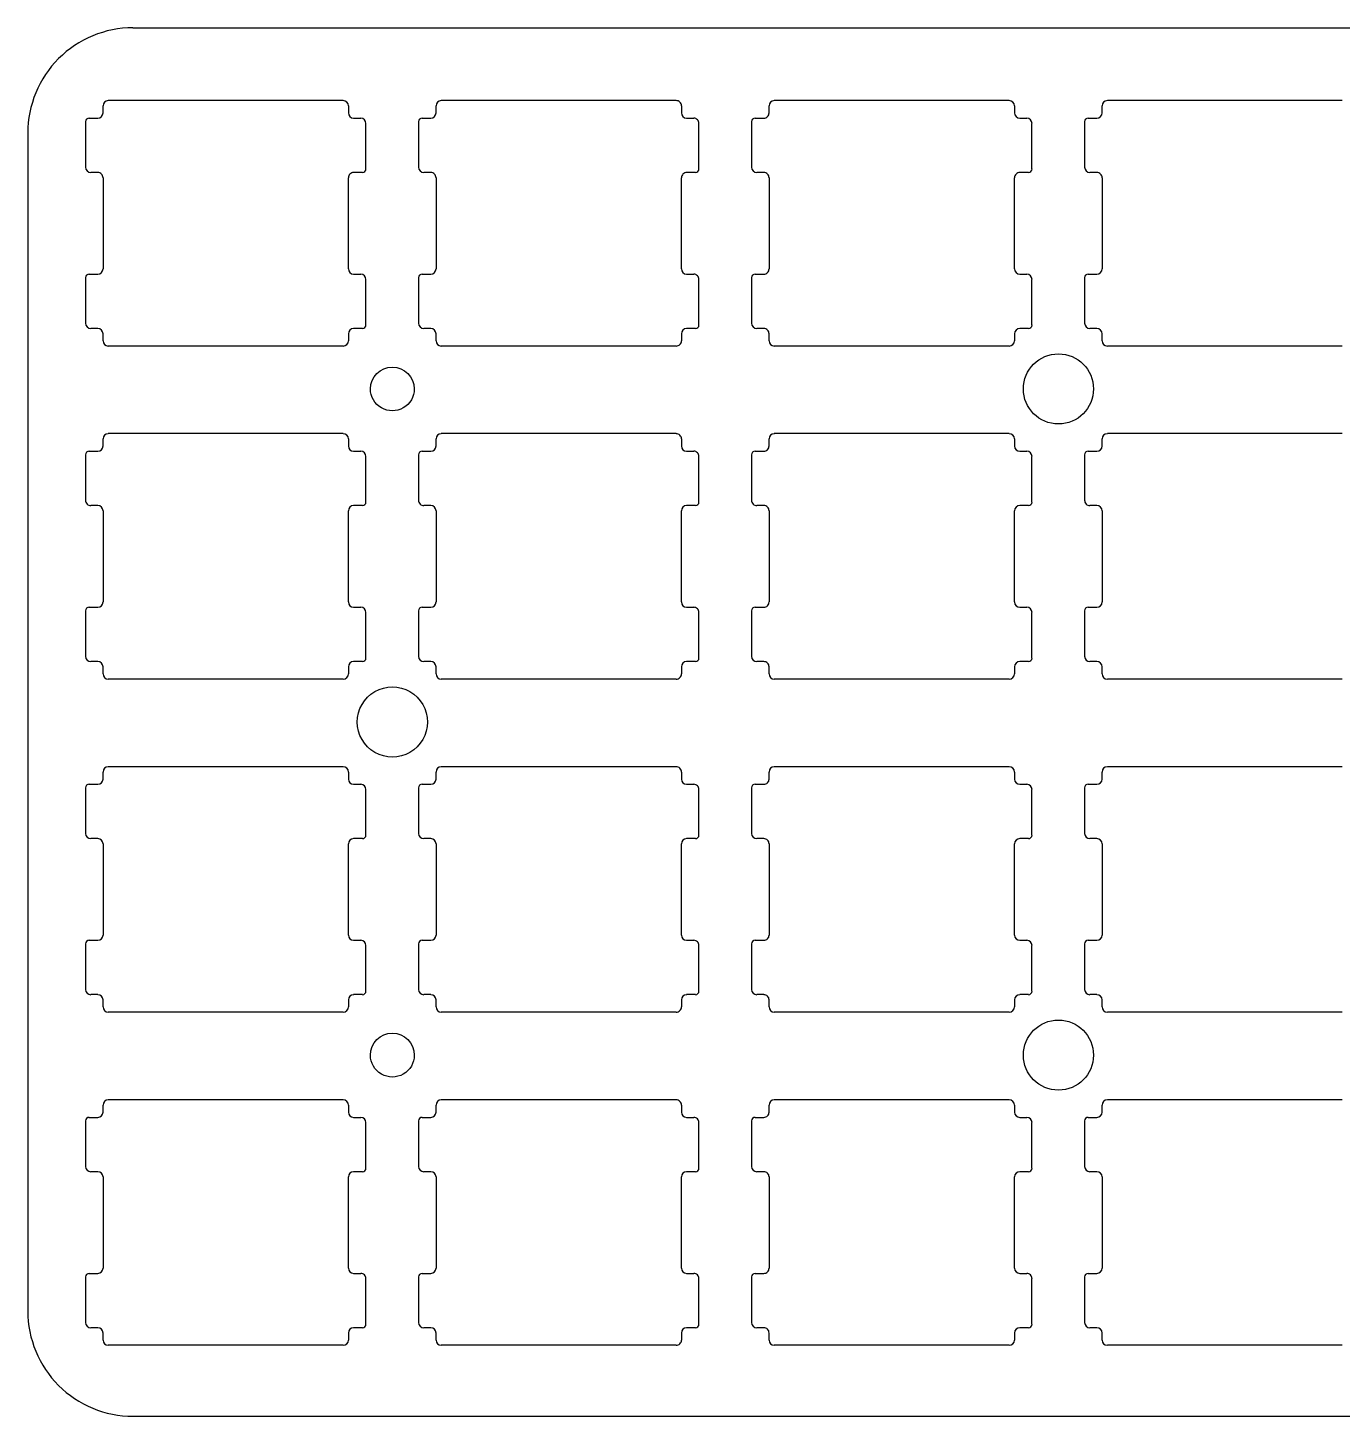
# Model space of a CAD drawing. Extents: x 0 to 657, y -223 to 2.
# Drawn here: x 0.2 to 212.8, y -222.6 to 1.9 of the extents above; entities that cross this region are included whole.
import ezdxf

# ---------------------------------------------------------------- set-up
doc = ezdxf.new("R2010")
doc.units = 0
doc.layers.get('0').update_dxf_attribs({"linetype": 'CONTINUOUS'})

msp = doc.modelspace()

# ---------------------------------------------------------------- linework, layer by layer
at = {"color": 7}
for points in [[(17.219007, 1.946728), (639.708805, 1.946728)], [(12.380611, -11.812459), (12.380611, -10.67486)], [(51.217374, -9.825261), (13.23021, -9.825261)], [(52.066973, -10.67486), (52.066973, -11.812459)], [(66.243759, -11.812459), (66.243759, -10.67486)], [(105.073322, -9.825261), (67.093358, -9.825261)], [(105.922921, -10.67486), (105.922921, -11.812459)], [(120.099707, -11.812459), (120.099707, -10.67486)], [(158.93647, -9.825261), (120.949306, -9.825261)], [(159.786069, -10.67486), (159.786069, -11.812459)], [(173.955655, -11.812459), (173.955655, -10.67486)], [(212.792418, -9.825261), (174.805254, -9.825261)], [(9.551014, -13.230858), (9.551014, -20.596451)], [(10.112613, -12.662058), (11.531012, -12.662058)], [(52.916572, -12.662058), (54.054171, -12.662058)], [(63.406962, -13.230858), (63.406962, -20.596451)], [(63.975761, -12.662058), (65.38696, -12.662058)], [(106.77252, -12.662058), (107.910119, -12.662058)], [(117.26291, -13.230858), (117.26291, -20.596451)], [(117.831709, -12.662058), (119.250108, -12.662058)], [(160.635668, -12.662058), (161.766067, -12.662058)], [(171.118858, -13.230858), (171.118858, -20.596451)], [(171.687657, -12.662058), (173.106056, -12.662058)], [(0.212623, -15.059656), (0.212623, -205.549872)], [(54.90377, -20.88445), (54.90377, -13.511657)], [(108.759718, -20.88445), (108.759718, -13.511657)], [(162.615666, -20.88445), (162.615666, -13.511657)], [(11.531012, -21.44605), (10.400613, -21.44605)], [(12.380611, -22.295649), (12.380611, -37.041235)], [(52.066973, -37.041235), (52.066973, -22.295649)], [(54.334971, -21.44605), (52.916572, -21.44605)], [(65.38696, -21.44605), (64.256561, -21.44605)], [(66.243759, -22.295649), (66.243759, -37.041235)], [(105.922921, -37.041235), (105.922921, -22.295649)], [(108.190919, -21.44605), (106.77252, -21.44605)], [(119.250108, -21.44605), (118.112509, -21.44605)], [(120.099707, -22.295649), (120.099707, -37.041235)], [(159.786069, -37.041235), (159.786069, -22.295649)], [(162.054067, -21.44605), (160.635668, -21.44605)], [(173.106056, -21.44605), (171.975657, -21.44605)], [(173.955655, -22.295649), (173.955655, -37.041235)], [(10.112613, -37.890834), (11.531012, -37.890834)], [(52.916572, -37.890834), (54.054171, -37.890834)], [(63.975761, -37.890834), (65.38696, -37.890834)], [(106.77252, -37.890834), (107.910119, -37.890834)], [(117.831709, -37.890834), (119.250108, -37.890834)], [(160.635668, -37.890834), (161.766067, -37.890834)], [(171.687657, -37.890834), (173.106056, -37.890834)], [(9.551014, -38.452433), (9.551014, -45.825226)], [(54.90377, -46.106026), (54.90377, -38.740433)], [(63.406962, -38.452433), (63.406962, -45.825226)], [(108.759718, -46.106026), (108.759718, -38.740433)], [(117.26291, -38.452433), (117.26291, -45.825226)], [(162.615666, -46.106026), (162.615666, -38.740433)], [(171.118858, -38.452433), (171.118858, -45.825226)], [(11.531012, -46.674825), (10.400613, -46.674825)], [(54.334971, -46.674825), (52.916572, -46.674825)], [(65.38696, -46.674825), (64.256561, -46.674825)], [(108.190919, -46.674825), (106.77252, -46.674825)], [(119.250108, -46.674825), (118.112509, -46.674825)], [(162.054067, -46.674825), (160.635668, -46.674825)], [(173.106056, -46.674825), (171.975657, -46.674825)], [(12.380611, -48.662023), (12.380611, -47.524425)], [(52.066973, -47.524425), (52.066973, -48.662023)], [(66.243759, -48.662023), (66.243759, -47.524425)], [(105.922921, -47.524425), (105.922921, -48.662023)], [(120.099707, -48.662023), (120.099707, -47.524425)], [(159.786069, -47.524425), (159.786069, -48.662023)], [(173.955655, -48.662023), (173.955655, -47.524425)], [(51.217374, -49.511623), (13.23021, -49.511623)], [(105.073322, -49.511623), (67.093358, -49.511623)], [(158.93647, -49.511623), (120.949306, -49.511623)], [(212.792418, -49.511623), (174.805254, -49.511623)], [(12.380611, -65.668407), (12.380611, -64.530808)], [(51.217374, -63.681209), (13.23021, -63.681209)], [(52.066973, -64.530808), (52.066973, -65.668407)], [(66.243759, -65.668407), (66.243759, -64.530808)], [(105.073322, -63.681209), (67.093358, -63.681209)], [(105.922921, -64.530808), (105.922921, -65.668407)], [(120.099707, -65.668407), (120.099707, -64.530808)], [(158.93647, -63.681209), (120.949306, -63.681209)], [(159.786069, -64.530808), (159.786069, -65.668407)], [(173.955655, -65.668407), (173.955655, -64.530808)], [(212.792418, -63.681209), (174.805254, -63.681209)], [(9.551014, -67.086806), (9.551014, -74.452399)], [(10.112613, -66.518006), (11.531012, -66.518006)], [(52.916572, -66.518006), (54.054171, -66.518006)], [(63.406962, -67.086806), (63.406962, -74.452399)], [(63.975761, -66.518006), (65.38696, -66.518006)], [(106.77252, -66.518006), (107.910119, -66.518006)], [(117.26291, -67.086806), (117.26291, -74.452399)], [(117.831709, -66.518006), (119.250108, -66.518006)], [(160.635668, -66.518006), (161.766067, -66.518006)], [(171.118858, -67.086806), (171.118858, -74.452399)], [(171.687657, -66.518006), (173.106056, -66.518006)], [(54.90377, -74.740398), (54.90377, -67.367605)], [(108.759718, -74.740398), (108.759718, -67.367605)], [(162.615666, -74.740398), (162.615666, -67.367605)], [(11.531012, -75.309198), (10.400613, -75.309198)], [(12.380611, -76.158797), (12.380611, -90.897183)], [(52.066973, -90.897183), (52.066973, -76.158797)], [(54.334971, -75.309198), (52.916572, -75.309198)], [(65.38696, -75.309198), (64.256561, -75.309198)], [(66.243759, -76.158797), (66.243759, -90.897183)], [(105.922921, -90.897183), (105.922921, -76.158797)], [(108.190919, -75.309198), (106.77252, -75.309198)], [(119.250108, -75.309198), (118.112509, -75.309198)], [(120.099707, -76.158797), (120.099707, -90.897183)], [(159.786069, -90.897183), (159.786069, -76.158797)], [(162.054067, -75.309198), (160.635668, -75.309198)], [(173.106056, -75.309198), (171.975657, -75.309198)], [(173.955655, -76.158797), (173.955655, -90.897183)], [(10.112613, -91.746782), (11.531012, -91.746782)], [(52.916572, -91.746782), (54.054171, -91.746782)], [(63.975761, -91.746782), (65.38696, -91.746782)], [(106.77252, -91.746782), (107.910119, -91.746782)], [(117.831709, -91.746782), (119.250108, -91.746782)], [(160.635668, -91.746782), (161.766067, -91.746782)], [(171.687657, -91.746782), (173.106056, -91.746782)], [(9.551014, -92.315581), (9.551014, -99.681174)], [(54.90377, -99.969174), (54.90377, -92.596381)], [(63.406962, -92.315581), (63.406962, -99.681174)], [(108.759718, -99.969174), (108.759718, -92.596381)], [(117.26291, -92.315581), (117.26291, -99.681174)], [(162.615666, -99.969174), (162.615666, -92.596381)], [(171.118858, -92.315581), (171.118858, -99.681174)], [(11.531012, -100.530773), (10.400613, -100.530773)], [(54.334971, -100.530773), (52.916572, -100.530773)], [(65.38696, -100.530773), (64.256561, -100.530773)], [(108.190919, -100.530773), (106.77252, -100.530773)], [(119.250108, -100.530773), (118.112509, -100.530773)], [(162.054067, -100.530773), (160.635668, -100.530773)], [(173.106056, -100.530773), (171.975657, -100.530773)], [(12.380611, -102.517971), (12.380611, -101.387573)], [(52.066973, -101.387573), (52.066973, -102.517971)], [(66.243759, -102.517971), (66.243759, -101.387573)], [(105.922921, -101.387573), (105.922921, -102.517971)], [(120.099707, -102.517971), (120.099707, -101.387573)], [(159.786069, -101.387573), (159.786069, -102.517971)], [(173.955655, -102.517971), (173.955655, -101.387573)], [(51.217374, -103.367571), (13.23021, -103.367571)], [(105.073322, -103.367571), (67.093358, -103.367571)], [(158.93647, -103.367571), (120.949306, -103.367571)], [(212.792418, -103.367571), (174.805254, -103.367571)], [(12.380611, -119.524355), (12.380611, -118.393956)], [(51.217374, -117.544357), (13.23021, -117.544357)], [(52.066973, -118.393956), (52.066973, -119.524355)], [(66.243759, -119.524355), (66.243759, -118.393956)], [(105.073322, -117.544357), (67.093358, -117.544357)], [(105.922921, -118.393956), (105.922921, -119.524355)], [(120.099707, -119.524355), (120.099707, -118.393956)], [(158.93647, -117.544357), (120.949306, -117.544357)], [(159.786069, -118.393956), (159.786069, -119.524355)], [(173.955655, -119.524355), (173.955655, -118.393956)], [(212.792418, -117.544357), (174.805254, -117.544357)], [(9.551014, -120.942754), (9.551014, -128.315547)], [(10.112613, -120.373954), (11.531012, -120.373954)], [(52.916572, -120.373954), (54.054171, -120.373954)], [(54.90377, -128.596346), (54.90377, -121.230753)], [(63.406962, -120.942754), (63.406962, -128.315547)], [(63.975761, -120.373954), (65.38696, -120.373954)], [(106.77252, -120.373954), (107.910119, -120.373954)], [(108.759718, -128.596346), (108.759718, -121.230753)], [(117.26291, -120.942754), (117.26291, -128.315547)], [(117.831709, -120.373954), (119.250108, -120.373954)], [(160.635668, -120.373954), (161.766067, -120.373954)], [(162.615666, -128.596346), (162.615666, -121.230753)], [(171.118858, -120.942754), (171.118858, -128.315547)], [(171.687657, -120.373954), (173.106056, -120.373954)], [(11.531012, -129.165146), (10.400613, -129.165146)], [(12.380611, -130.014745), (12.380611, -144.753131)], [(52.066973, -144.753131), (52.066973, -130.014745)], [(54.334971, -129.165146), (52.916572, -129.165146)], [(65.38696, -129.165146), (64.256561, -129.165146)], [(66.243759, -130.014745), (66.243759, -144.753131)], [(105.922921, -144.753131), (105.922921, -130.014745)], [(108.190919, -129.165146), (106.77252, -129.165146)], [(119.250108, -129.165146), (118.112509, -129.165146)], [(120.099707, -130.014745), (120.099707, -144.753131)], [(159.786069, -144.753131), (159.786069, -130.014745)], [(162.054067, -129.165146), (160.635668, -129.165146)], [(173.106056, -129.165146), (171.975657, -129.165146)], [(173.955655, -130.014745), (173.955655, -144.753131)], [(10.112613, -145.60273), (11.531012, -145.60273)], [(52.916572, -145.60273), (54.054171, -145.60273)], [(63.975761, -145.60273), (65.38696, -145.60273)], [(106.77252, -145.60273), (107.910119, -145.60273)], [(117.831709, -145.60273), (119.250108, -145.60273)], [(160.635668, -145.60273), (161.766067, -145.60273)], [(171.687657, -145.60273), (173.106056, -145.60273)], [(9.551014, -146.171529), (9.551014, -153.544322)], [(54.90377, -153.825122), (54.90377, -146.452329)], [(63.406962, -146.171529), (63.406962, -153.544322)], [(108.759718, -153.825122), (108.759718, -146.452329)], [(117.26291, -146.171529), (117.26291, -153.544322)], [(162.615666, -153.825122), (162.615666, -146.452329)], [(171.118858, -146.171529), (171.118858, -153.544322)], [(11.531012, -154.393921), (10.400613, -154.393921)], [(54.334971, -154.393921), (52.916572, -154.393921)], [(65.38696, -154.393921), (64.256561, -154.393921)], [(108.190919, -154.393921), (106.77252, -154.393921)], [(119.250108, -154.393921), (118.112509, -154.393921)], [(162.054067, -154.393921), (160.635668, -154.393921)], [(173.106056, -154.393921), (171.975657, -154.393921)], [(12.380611, -156.373919), (12.380611, -155.243521)], [(52.066973, -155.243521), (52.066973, -156.373919)], [(66.243759, -156.373919), (66.243759, -155.243521)], [(105.922921, -155.243521), (105.922921, -156.373919)], [(120.099707, -156.373919), (120.099707, -155.243521)], [(159.786069, -155.243521), (159.786069, -156.373919)], [(173.955655, -156.373919), (173.955655, -155.243521)], [(51.217374, -157.230719), (13.23021, -157.230719)], [(105.073322, -157.230719), (67.093358, -157.230719)], [(158.93647, -157.230719), (120.949306, -157.230719)], [(212.792418, -157.230719), (174.805254, -157.230719)], [(12.380611, -173.387503), (12.380611, -172.249904)], [(51.217374, -171.400305), (13.23021, -171.400305)], [(52.066973, -172.249904), (52.066973, -173.387503)], [(66.243759, -173.387503), (66.243759, -172.249904)], [(105.073322, -171.400305), (67.093358, -171.400305)], [(105.922921, -172.249904), (105.922921, -173.387503)], [(120.099707, -173.387503), (120.099707, -172.249904)], [(158.93647, -171.400305), (120.949306, -171.400305)], [(159.786069, -172.249904), (159.786069, -173.387503)], [(173.955655, -173.387503), (173.955655, -172.249904)], [(212.792418, -171.400305), (174.805254, -171.400305)], [(9.551014, -174.798702), (9.551014, -182.171495)], [(10.112613, -174.237102), (11.531012, -174.237102)], [(52.916572, -174.237102), (54.054171, -174.237102)], [(54.90377, -182.452294), (54.90377, -175.086701)], [(63.406962, -174.798702), (63.406962, -182.171495)], [(63.975761, -174.237102), (65.38696, -174.237102)], [(106.77252, -174.237102), (107.910119, -174.237102)], [(108.759718, -182.452294), (108.759718, -175.086701)], [(117.26291, -174.798702), (117.26291, -182.171495)], [(117.831709, -174.237102), (119.250108, -174.237102)], [(160.635668, -174.237102), (161.766067, -174.237102)], [(162.615666, -182.452294), (162.615666, -175.086701)], [(171.118858, -174.798702), (171.118858, -182.171495)], [(171.687657, -174.237102), (173.106056, -174.237102)], [(11.531012, -183.021094), (10.400613, -183.021094)], [(12.380611, -183.870693), (12.380611, -198.616279)], [(52.066973, -198.616279), (52.066973, -183.870693)], [(54.334971, -183.021094), (52.916572, -183.021094)], [(65.38696, -183.021094), (64.256561, -183.021094)], [(66.243759, -183.870693), (66.243759, -198.616279)], [(105.922921, -198.616279), (105.922921, -183.870693)], [(108.190919, -183.021094), (106.77252, -183.021094)], [(119.250108, -183.021094), (118.112509, -183.021094)], [(120.099707, -183.870693), (120.099707, -198.616279)], [(159.786069, -198.616279), (159.786069, -183.870693)], [(162.054067, -183.021094), (160.635668, -183.021094)], [(173.106056, -183.021094), (171.975657, -183.021094)], [(173.955655, -183.870693), (173.955655, -198.616279)], [(10.112613, -199.465878), (11.531012, -199.465878)], [(52.916572, -199.465878), (54.054171, -199.465878)], [(63.975761, -199.465878), (65.38696, -199.465878)], [(106.77252, -199.465878), (107.910119, -199.465878)], [(117.831709, -199.465878), (119.250108, -199.465878)], [(160.635668, -199.465878), (161.766067, -199.465878)], [(171.687657, -199.465878), (173.106056, -199.465878)], [(9.551014, -200.027477), (9.551014, -207.40027)], [(54.90377, -207.68107), (54.90377, -200.315477)], [(63.406962, -200.027477), (63.406962, -207.40027)], [(108.759718, -207.68107), (108.759718, -200.315477)], [(117.26291, -200.027477), (117.26291, -207.40027)], [(162.615666, -207.68107), (162.615666, -200.315477)], [(171.118858, -200.027477), (171.118858, -207.40027)], [(11.531012, -208.249869), (10.400613, -208.249869)], [(54.334971, -208.249869), (52.916572, -208.249869)], [(65.38696, -208.249869), (64.256561, -208.249869)], [(108.190919, -208.249869), (106.77252, -208.249869)], [(119.250108, -208.249869), (118.112509, -208.249869)], [(162.054067, -208.249869), (160.635668, -208.249869)], [(173.106056, -208.249869), (171.975657, -208.249869)], [(12.380611, -210.237067), (12.380611, -209.099469)], [(52.066973, -209.099469), (52.066973, -210.237067)], [(66.243759, -210.237067), (66.243759, -209.099469)], [(105.922921, -209.099469), (105.922921, -210.237067)], [(120.099707, -210.237067), (120.099707, -209.099469)], [(159.786069, -209.099469), (159.786069, -210.237067)], [(173.955655, -210.237067), (173.955655, -209.099469)], [(51.217374, -211.086667), (13.23021, -211.086667)], [(105.073322, -211.086667), (67.093358, -211.086667)], [(158.93647, -211.086667), (120.949306, -211.086667)], [(212.792418, -211.086667), (174.805254, -211.086667)], [(17.219007, -222.556256), (639.708805, -222.556256)]]:
    msp.add_lwpolyline(points, dxfattribs=at)
for points in [[(62.72027, -56.450983)], [(172.563184, -56.450983)], [(64.846255, -110.309098)], [(62.72027, -164.167177)], [(172.563184, -164.167177)]]:
    msp.add_lwpolyline(points, close=True, dxfattribs=at)
for points in [[(17.224767, 1.943128), (12.714011, 1.943128), (8.388005, 0.151237), (5.198419, -3.038349)], [(5.198419, -3.038349), (2.008834, -6.227934), (0.216943, -10.553941), (0.216943, -15.064696)], [(13.23597, -9.829581), (12.766369, -9.829621), (12.385691, -10.210298), (12.385651, -10.6799)], [(52.070573, -10.6799), (52.070533, -10.210298), (51.689856, -9.829621), (51.220254, -9.829581)], [(67.094078, -9.829581), (66.624477, -9.829621), (66.243799, -10.210298), (66.243759, -10.6799)], [(105.680073, -10.0784), (105.520455, -9.918918), (105.303999, -9.829409), (105.078362, -9.829581)], [(105.929401, -10.6799), (105.929382, -10.454263), (105.83969, -10.237882), (105.680073, -10.0784)], [(120.952906, -9.829581), (120.483305, -9.829621), (120.102627, -10.210298), (120.102587, -10.6799)], [(159.787509, -10.6799), (159.787469, -10.210298), (159.406792, -9.829621), (158.93719, -9.829581)], [(174.811014, -9.829581), (174.341413, -9.829621), (173.960735, -10.210298), (173.960695, -10.6799)], [(9.717318, -12.830013), (9.610914, -12.936283), (9.551091, -13.080474), (9.551014, -13.230858)], [(10.118373, -12.664218), (9.96799, -12.664104), (9.823723, -12.723744), (9.717318, -12.830013)], [(11.535332, -12.664218), (12.004934, -12.664178), (12.385611, -12.283501), (12.385651, -11.813899)], [(52.070573, -11.813899), (52.070613, -12.283501), (52.45129, -12.664178), (52.920892, -12.664218)], [(54.90521, -13.514537), (54.90517, -13.044936), (54.524493, -12.664258), (54.054891, -12.664218)], [(63.575426, -12.830013), (63.469022, -12.936283), (63.409199, -13.080474), (63.409122, -13.230858)], [(63.976481, -12.664218), (63.826098, -12.664104), (63.681831, -12.723744), (63.575426, -12.830013)], [(65.39344, -12.664218), (65.863042, -12.664178), (66.243719, -12.283501), (66.243759, -11.813899)], [(105.929401, -11.813899), (105.929441, -12.283501), (106.310118, -12.664178), (106.77972, -12.664218)], [(108.51471, -12.913037), (108.355092, -12.753555), (108.138637, -12.664046), (107.912999, -12.664218)], [(108.764038, -13.514537), (108.764019, -13.2889), (108.674327, -13.07252), (108.51471, -12.913037)], [(117.834589, -12.664218), (117.521709, -12.664378), (117.26811, -12.917978), (117.26795, -13.230858)], [(119.251548, -12.664218), (119.477186, -12.66439), (119.693641, -12.574881), (119.853259, -12.415399)], [(119.853259, -12.415399), (120.012876, -12.255917), (120.102568, -12.039537), (120.102587, -11.813899)], [(159.787509, -11.813899), (159.787549, -12.283501), (160.168226, -12.664178), (160.637828, -12.664218)], [(162.622146, -13.514537), (162.622106, -13.044936), (162.241429, -12.664258), (161.771827, -12.664218)], [(171.692697, -12.664218), (171.379817, -12.664378), (171.126218, -12.917978), (171.126058, -13.230858)], [(173.110376, -12.664218), (173.579978, -12.664178), (173.960655, -12.283501), (173.960695, -11.813899)], [(9.551014, -20.600771), (9.551054, -21.070372), (9.931731, -21.45105), (10.401333, -21.45109)], [(12.136832, -21.700418), (11.97735, -21.540801), (11.76097, -21.451109), (11.535332, -21.45109)], [(12.385651, -22.302129), (12.385823, -22.076491), (12.296314, -21.860035), (12.136832, -21.700418)], [(52.319392, -21.700418), (52.15991, -21.860035), (52.070401, -22.076491), (52.070573, -22.302129)], [(52.920892, -21.45109), (52.695254, -21.451109), (52.478874, -21.540801), (52.319392, -21.700418)], [(54.338571, -21.45109), (54.651451, -21.45093), (54.90505, -21.19733), (54.90521, -20.88445)], [(63.409122, -20.600771), (63.409162, -21.070372), (63.789839, -21.45105), (64.259441, -21.45109)], [(65.99494, -21.700418), (65.835458, -21.540801), (65.619078, -21.451109), (65.39344, -21.45109)], [(66.243759, -22.302129), (66.243931, -22.076491), (66.154422, -21.860035), (65.99494, -21.700418)], [(106.17822, -21.700418), (106.018738, -21.860035), (105.929229, -22.076491), (105.929401, -22.302129)], [(106.77972, -21.45109), (106.554082, -21.451109), (106.337702, -21.540801), (106.17822, -21.700418)], [(108.196679, -21.45109), (108.347062, -21.451204), (108.491329, -21.391564), (108.597734, -21.285295)], [(108.597734, -21.285295), (108.704139, -21.179025), (108.763961, -21.034834), (108.764038, -20.88445)], [(117.26795, -20.600771), (117.26799, -21.070372), (117.648667, -21.45105), (118.118269, -21.45109)], [(119.853514, -21.700163), (119.693876, -21.540525), (119.47731, -21.450918), (119.251548, -21.45109)], [(120.102587, -22.302129), (120.102759, -22.076367), (120.013152, -21.859801), (119.853514, -21.700163)], [(160.036328, -21.700418), (159.876846, -21.860035), (159.787337, -22.076491), (159.787509, -22.302129)], [(160.637828, -21.45109), (160.41219, -21.451109), (160.19581, -21.540801), (160.036328, -21.700418)], [(162.054787, -21.45109), (162.20517, -21.451204), (162.349437, -21.391564), (162.455842, -21.285295)], [(162.455842, -21.285295), (162.562247, -21.179025), (162.622069, -21.034834), (162.622146, -20.88445)], [(171.126058, -20.600771), (171.126098, -21.070372), (171.506775, -21.45105), (171.976377, -21.45109)], [(173.711876, -21.700418), (173.552394, -21.540801), (173.336014, -21.451109), (173.110376, -21.45109)], [(173.960695, -22.302129), (173.960867, -22.076491), (173.871358, -21.860035), (173.711876, -21.700418)], [(9.717318, -38.058069), (9.610914, -38.164338), (9.551091, -38.30853), (9.551014, -38.458913)], [(10.118373, -37.892274), (9.96799, -37.89216), (9.823723, -37.951799), (9.717318, -38.058069)], [(11.535332, -37.892274), (12.004934, -37.892234), (12.385611, -37.511557), (12.385651, -37.041955)], [(52.070573, -37.041955), (52.070613, -37.511557), (52.45129, -37.892234), (52.920892, -37.892274)], [(54.90521, -38.742593), (54.90517, -38.272991), (54.524493, -37.892314), (54.054891, -37.892274)], [(63.575426, -38.058069), (63.469022, -38.164338), (63.409199, -38.30853), (63.409122, -38.458913)], [(63.976481, -37.892274), (63.826098, -37.89216), (63.681831, -37.951799), (63.575426, -38.058069)], [(65.39344, -37.892274), (65.863042, -37.892234), (66.243719, -37.511557), (66.243759, -37.041955)], [(105.929401, -37.041955), (105.929441, -37.511557), (106.310118, -37.892234), (106.77972, -37.892274)], [(108.51471, -38.141093), (108.355092, -37.981611), (108.138637, -37.892102), (107.912999, -37.892274)], [(108.764038, -38.742593), (108.764019, -38.516955), (108.674327, -38.300575), (108.51471, -38.141093)], [(117.834589, -37.892274), (117.521709, -37.892434), (117.26811, -38.146033), (117.26795, -38.458913)], [(119.251548, -37.892274), (119.477186, -37.892446), (119.693641, -37.802937), (119.853259, -37.643455)], [(119.853259, -37.643455), (120.012876, -37.483972), (120.102568, -37.267592), (120.102587, -37.041955)], [(159.787509, -37.041955), (159.787549, -37.511557), (160.168226, -37.892234), (160.637828, -37.892274)], [(162.622146, -38.742593), (162.622106, -38.272991), (162.241429, -37.892314), (161.771827, -37.892274)], [(171.692697, -37.892274), (171.379817, -37.892434), (171.126218, -38.146033), (171.126058, -38.458913)], [(173.110376, -37.892274), (173.579978, -37.892234), (173.960655, -37.511557), (173.960695, -37.041955)], [(9.551014, -45.829546), (9.551054, -46.299148), (9.931731, -46.679826), (10.401333, -46.679865)], [(12.385651, -47.530185), (12.385611, -47.060583), (12.004934, -46.679905), (11.535332, -46.679865)], [(52.920892, -46.679865), (52.45129, -46.679905), (52.070613, -47.060583), (52.070573, -47.530185)], [(54.338571, -46.679865), (54.488954, -46.679789), (54.633146, -46.619966), (54.739415, -46.513561)], [(54.739415, -46.513561), (54.845685, -46.407157), (54.905324, -46.262889), (54.90521, -46.112506)], [(63.409122, -45.829546), (63.409162, -46.299148), (63.789839, -46.679826), (64.259441, -46.679865)], [(66.243759, -47.530185), (66.243719, -47.060583), (65.863042, -46.679905), (65.39344, -46.679865)], [(106.77972, -46.679865), (106.310118, -46.679905), (105.929441, -47.060583), (105.929401, -47.530185)], [(108.196679, -46.679865), (108.347187, -46.67998), (108.491563, -46.620241), (108.597989, -46.513816)], [(108.597989, -46.513816), (108.704414, -46.407391), (108.764153, -46.263014), (108.764038, -46.112506)], [(117.26795, -45.829546), (117.26799, -46.299148), (117.648667, -46.679826), (118.118269, -46.679865)], [(119.853259, -46.928685), (119.693641, -46.769202), (119.477186, -46.679693), (119.251548, -46.679865)], [(120.102587, -47.530185), (120.102568, -47.304547), (120.012876, -47.088167), (119.853259, -46.928685)], [(160.637828, -46.679865), (160.168226, -46.679905), (159.787549, -47.060583), (159.787509, -47.530185)], [(162.054787, -46.679865), (162.205295, -46.67998), (162.349671, -46.620241), (162.456097, -46.513816)], [(162.456097, -46.513816), (162.562522, -46.407391), (162.62226, -46.263014), (162.622146, -46.112506)], [(171.126058, -45.829546), (171.126098, -46.299148), (171.506775, -46.679826), (171.976377, -46.679865)], [(173.960695, -47.530185), (173.960655, -47.060583), (173.579978, -46.679905), (173.110376, -46.679865)], [(12.385651, -48.664183), (12.385691, -49.133785), (12.766369, -49.514463), (13.23597, -49.514503)], [(51.220254, -49.514503), (51.689856, -49.514463), (52.070533, -49.133785), (52.070573, -48.664183)], [(66.243759, -48.664183), (66.243799, -49.133785), (66.624477, -49.514463), (67.094078, -49.514503)], [(105.078362, -49.514503), (105.303999, -49.514675), (105.520455, -49.425166), (105.680073, -49.265683)], [(105.680073, -49.265683), (105.83969, -49.106201), (105.929382, -48.889821), (105.929401, -48.664183)], [(120.102587, -48.664183), (120.102627, -49.133785), (120.483305, -49.514463), (120.952906, -49.514503)], [(158.93719, -49.514503), (159.406792, -49.514463), (159.787469, -49.133785), (159.787509, -48.664183)], [(173.960695, -48.664183), (173.960735, -49.133785), (174.341413, -49.514463), (174.811014, -49.514503)], [(161.224606, -56.450983), (161.224606, -53.319922), (163.762833, -50.781695), (166.893895, -50.781695)], [(166.893895, -50.781695), (170.024956, -50.781695), (172.563183, -53.319922), (172.563184, -56.450983)], [(55.633662, -56.450983), (55.633662, -54.494071), (57.220053, -52.90768), (59.176966, -52.90768)], [(59.176966, -52.90768), (61.133879, -52.90768), (62.72027, -54.494071), (62.72027, -56.450983)], [(57.405314, -59.519574), (56.309012, -58.886624), (55.633662, -57.716884), (55.633662, -56.450983)], [(62.72027, -56.450983), (62.72027, -57.716884), (62.04492, -58.886624), (60.948618, -59.519574)], [(166.893895, -62.120271), (163.762833, -62.120271), (161.224606, -59.582045), (161.224606, -56.450983)], [(172.563184, -56.450983), (172.563183, -59.582045), (170.024956, -62.120271), (166.893895, -62.120271)], [(60.948618, -59.519574), (59.852316, -60.152525), (58.501616, -60.152525), (57.405314, -59.519574)], [(13.23597, -63.687689), (12.766369, -63.687729), (12.385691, -64.068406), (12.385651, -64.538008)], [(52.070573, -64.538008), (52.070533, -64.068406), (51.689856, -63.687729), (51.220254, -63.687689)], [(67.094078, -63.687689), (66.624477, -63.687729), (66.243799, -64.068406), (66.243759, -64.538008)], [(105.680073, -63.936508), (105.520455, -63.777026), (105.303999, -63.687517), (105.078362, -63.687689)], [(105.929401, -64.538008), (105.929382, -64.312371), (105.83969, -64.09599), (105.680073, -63.936508)], [(120.952906, -63.687689), (120.483305, -63.687729), (120.102627, -64.068406), (120.102587, -64.538008)], [(159.787509, -64.538008), (159.787469, -64.068406), (159.406792, -63.687729), (158.93719, -63.687689)], [(174.811014, -63.687689), (174.341413, -63.687729), (173.960735, -64.068406), (173.960695, -64.538008)], [(9.717318, -66.688121), (9.610914, -66.794391), (9.551091, -66.938582), (9.551014, -67.088966)], [(10.118373, -66.522326), (9.96799, -66.522212), (9.823723, -66.581852), (9.717318, -66.688121)], [(11.535332, -66.522326), (12.004934, -66.522286), (12.385611, -66.141609), (12.385651, -65.672007)], [(52.070573, -65.672007), (52.070613, -66.141609), (52.45129, -66.522286), (52.920892, -66.522326)], [(54.90521, -67.372645), (54.90517, -66.903044), (54.524493, -66.522366), (54.054891, -66.522326)], [(63.575426, -66.688121), (63.469022, -66.794391), (63.409199, -66.938582), (63.409122, -67.088966)], [(63.976481, -66.522326), (63.826098, -66.522212), (63.681831, -66.581852), (63.575426, -66.688121)], [(65.39344, -66.522326), (65.863042, -66.522286), (66.243719, -66.141609), (66.243759, -65.672007)], [(105.929401, -65.672007), (105.929441, -66.141609), (106.310118, -66.522286), (106.77972, -66.522326)], [(108.51471, -66.771145), (108.355092, -66.611663), (108.138637, -66.522154), (107.912999, -66.522326)], [(108.764038, -67.372645), (108.764019, -67.147008), (108.674327, -66.930628), (108.51471, -66.771145)], [(117.834589, -66.522326), (117.521709, -66.522486), (117.26811, -66.776086), (117.26795, -67.088966)], [(119.251548, -66.522326), (119.477186, -66.522498), (119.693641, -66.432989), (119.853259, -66.273507)], [(119.853259, -66.273507), (120.012876, -66.114025), (120.102568, -65.897645), (120.102587, -65.672007)], [(159.787509, -65.672007), (159.787549, -66.141609), (160.168226, -66.522286), (160.637828, -66.522326)], [(162.622146, -67.372645), (162.622106, -66.903044), (162.241429, -66.522366), (161.771827, -66.522326)], [(171.692697, -66.522326), (171.379817, -66.522486), (171.126218, -66.776086), (171.126058, -67.088966)], [(173.110376, -66.522326), (173.579978, -66.522286), (173.960655, -66.141609), (173.960695, -65.672007)], [(9.551014, -74.458879), (9.550842, -74.684516), (9.640351, -74.900972), (9.799833, -75.060589)], [(9.799833, -75.060589), (9.959315, -75.220207), (10.175696, -75.309899), (10.401333, -75.309918)], [(12.385651, -76.160237), (12.385611, -75.690635), (12.004934, -75.309957), (11.535332, -75.309918)], [(52.920892, -75.309918), (52.45129, -75.309957), (52.070613, -75.690635), (52.070573, -76.160237)], [(54.338571, -75.309918), (54.488954, -75.309841), (54.633146, -75.250018), (54.739415, -75.143614)], [(54.739415, -75.143614), (54.845685, -75.037209), (54.905324, -74.892942), (54.90521, -74.742558)], [(63.409122, -74.458879), (63.40895, -74.684516), (63.498459, -74.900972), (63.657941, -75.060589)], [(63.657941, -75.060589), (63.817423, -75.220207), (64.033804, -75.309899), (64.259441, -75.309918)], [(66.243759, -76.160237), (66.243719, -75.690635), (65.863042, -75.309957), (65.39344, -75.309918)], [(106.77972, -75.309918), (106.310118, -75.309957), (105.929441, -75.690635), (105.929401, -76.160237)], [(108.196679, -75.309918), (108.347187, -75.310032), (108.491563, -75.250294), (108.597989, -75.143868)], [(108.597989, -75.143868), (108.704414, -75.037443), (108.764153, -74.893066), (108.764038, -74.742558)], [(117.26795, -74.458879), (117.267778, -74.684516), (117.357287, -74.900972), (117.516769, -75.060589)], [(117.516769, -75.060589), (117.676251, -75.220207), (117.892632, -75.309899), (118.118269, -75.309918)], [(119.853259, -75.558737), (119.693641, -75.399255), (119.477186, -75.309746), (119.251548, -75.309918)], [(120.102587, -76.160237), (120.102568, -75.934599), (120.012876, -75.718219), (119.853259, -75.558737)], [(160.637828, -75.309918), (160.168226, -75.309957), (159.787549, -75.690635), (159.787509, -76.160237)], [(162.054787, -75.309918), (162.205295, -75.310032), (162.349671, -75.250294), (162.456097, -75.143868)], [(162.456097, -75.143868), (162.562522, -75.037443), (162.62226, -74.893066), (162.622146, -74.742558)], [(171.126058, -74.458879), (171.125886, -74.684516), (171.215395, -74.900972), (171.374877, -75.060589)], [(171.374877, -75.060589), (171.534359, -75.220207), (171.750739, -75.309899), (171.976377, -75.309918)], [(173.960695, -76.160237), (173.960655, -75.690635), (173.579978, -75.309957), (173.110376, -75.309918)], [(9.717063, -91.916431), (9.610638, -92.022857), (9.5509, -92.167233), (9.551014, -92.317741)], [(10.118373, -91.750382), (9.967865, -91.750267), (9.823489, -91.810006), (9.717063, -91.916431)], [(11.535332, -91.750382), (12.004934, -91.750342), (12.385611, -91.369665), (12.385651, -90.900063)], [(52.070573, -90.900063), (52.070613, -91.369665), (52.45129, -91.750342), (52.920892, -91.750382)], [(54.90521, -92.600701), (54.90517, -92.131099), (54.524493, -91.750422), (54.054891, -91.750382)], [(63.575171, -91.916431), (63.468746, -92.022857), (63.409008, -92.167233), (63.409122, -92.317741)], [(63.976481, -91.750382), (63.825973, -91.750267), (63.681597, -91.810006), (63.575171, -91.916431)], [(65.39344, -91.750382), (65.863042, -91.750342), (66.243719, -91.369665), (66.243759, -90.900063)], [(105.929401, -90.900063), (105.929441, -91.369665), (106.310118, -91.750342), (106.77972, -91.750382)], [(108.51471, -91.999201), (108.355092, -91.839719), (108.138637, -91.75021), (107.912999, -91.750382)], [(108.764038, -92.600701), (108.764019, -92.375063), (108.674327, -92.158683), (108.51471, -91.999201)], [(117.433745, -91.916686), (117.327475, -92.023091), (117.267836, -92.167358), (117.26795, -92.317741)], [(117.834589, -91.750382), (117.684206, -91.750459), (117.540015, -91.810281), (117.433745, -91.916686)], [(119.251548, -91.750382), (119.477186, -91.750554), (119.693641, -91.661045), (119.853259, -91.501563)], [(119.853259, -91.501563), (120.012876, -91.34208), (120.102568, -91.1257), (120.102587, -90.900063)], [(159.787509, -90.900063), (159.787549, -91.369665), (160.168226, -91.750342), (160.637828, -91.750382)], [(162.622146, -92.600701), (162.622106, -92.131099), (162.241429, -91.750422), (161.771827, -91.750382)], [(171.291853, -91.916686), (171.185583, -92.023091), (171.125944, -92.167358), (171.126058, -92.317741)], [(171.692697, -91.750382), (171.542314, -91.750459), (171.398123, -91.810281), (171.291853, -91.916686)], [(173.110376, -91.750382), (173.579978, -91.750342), (173.960655, -91.369665), (173.960695, -90.900063)], [(9.551014, -99.687654), (9.551054, -100.157256), (9.931731, -100.537934), (10.401333, -100.537973)], [(12.385651, -101.388293), (12.385611, -100.918691), (12.004934, -100.538013), (11.535332, -100.537973)], [(52.920892, -100.537973), (52.45129, -100.538013), (52.070613, -100.918691), (52.070573, -101.388293)], [(54.338571, -100.537973), (54.651451, -100.537814), (54.90505, -100.284214), (54.90521, -99.971334)], [(63.409122, -99.687654), (63.409162, -100.157256), (63.789839, -100.537934), (64.259441, -100.537973)], [(66.243759, -101.388293), (66.243719, -100.918691), (65.863042, -100.538013), (65.39344, -100.537973)], [(106.77972, -100.537973), (106.310118, -100.538013), (105.929441, -100.918691), (105.929401, -101.388293)], [(108.196679, -100.537973), (108.347062, -100.538088), (108.491329, -100.478448), (108.597734, -100.372178)], [(108.597734, -100.372178), (108.704139, -100.265909), (108.763961, -100.121717), (108.764038, -99.971334)], [(117.26795, -99.687654), (117.26799, -100.157256), (117.648667, -100.537934), (118.118269, -100.537973)], [(119.853259, -100.786792), (119.693641, -100.62731), (119.477186, -100.537801), (119.251548, -100.537973)], [(120.102587, -101.388293), (120.102568, -101.162655), (120.012876, -100.946275), (119.853259, -100.786792)], [(160.637828, -100.537973), (160.168226, -100.538013), (159.787549, -100.918691), (159.787509, -101.388293)], [(162.054787, -100.537973), (162.20517, -100.538088), (162.349437, -100.478448), (162.455842, -100.372178)], [(162.455842, -100.372178), (162.562247, -100.265909), (162.622069, -100.121717), (162.622146, -99.971334)], [(171.126058, -99.687654), (171.126098, -100.157256), (171.506775, -100.537934), (171.976377, -100.537973)], [(173.960695, -101.388293), (173.960655, -100.918691), (173.579978, -100.538013), (173.110376, -100.537973)], [(12.385651, -102.522291), (12.385691, -102.991893), (12.766369, -103.372571), (13.23597, -103.372611)], [(51.220254, -103.372611), (51.689856, -103.372571), (52.070533, -102.991893), (52.070573, -102.522291)], [(66.243759, -102.522291), (66.243799, -102.991893), (66.624477, -103.372571), (67.094078, -103.372611)], [(105.078362, -103.372611), (105.303999, -103.372783), (105.520455, -103.283274), (105.680073, -103.123791)], [(105.680073, -103.123791), (105.83969, -102.964309), (105.929382, -102.747929), (105.929401, -102.522291)], [(120.102587, -102.522291), (120.102627, -102.991893), (120.483305, -103.372571), (120.952906, -103.372611)], [(158.93719, -103.372611), (159.406792, -103.372571), (159.787469, -102.991893), (159.787509, -102.522291)], [(173.960695, -102.522291), (173.960735, -102.991893), (174.341413, -103.372571), (174.811014, -103.372611)], [(53.507677, -110.309098), (53.507677, -108.283657), (54.588238, -106.412071), (56.342322, -105.39935)], [(56.342322, -105.39935), (58.096406, -104.386629), (60.257526, -104.386629), (62.01161, -105.39935)], [(62.01161, -105.39935), (63.765694, -106.412071), (64.846255, -108.283657), (64.846255, -110.309098)], [(56.342322, -115.218846), (54.588238, -114.206126), (53.507677, -112.33454), (53.507677, -110.309098)], [(64.846255, -110.309098), (64.846255, -112.33454), (63.765694, -114.206126), (62.01161, -115.218846)], [(62.01161, -115.218846), (60.257526, -116.231567), (58.096406, -116.231567), (56.342322, -115.218846)], [(13.23597, -117.545797), (12.766369, -117.545837), (12.385691, -117.926514), (12.385651, -118.396116)], [(52.070573, -118.396116), (52.070533, -117.926514), (51.689856, -117.545837), (51.220254, -117.545797)], [(67.094078, -117.545797), (66.624477, -117.545837), (66.243799, -117.926514), (66.243759, -118.396116)], [(105.680073, -117.794616), (105.520455, -117.635134), (105.303999, -117.545625), (105.078362, -117.545797)], [(105.929401, -118.396116), (105.929382, -118.170478), (105.83969, -117.954098), (105.680073, -117.794616)], [(120.952906, -117.545797), (120.483305, -117.545837), (120.102627, -117.926514), (120.102587, -118.396116)], [(159.787509, -118.396116), (159.787469, -117.926514), (159.406792, -117.545837), (158.93719, -117.545797)], [(174.811014, -117.545797), (174.341413, -117.545837), (173.960735, -117.926514), (173.960695, -118.396116)], [(9.717318, -120.546229), (9.610914, -120.652499), (9.551091, -120.79669), (9.551014, -120.947074)], [(10.118373, -120.380434), (9.96799, -120.38032), (9.823723, -120.43996), (9.717318, -120.546229)], [(11.535332, -120.380434), (12.004934, -120.380394), (12.385611, -119.999717), (12.385651, -119.530115)], [(52.070573, -119.530115), (52.070613, -119.999717), (52.45129, -120.380394), (52.920892, -120.380434)], [(54.90521, -121.230753), (54.90517, -120.761152), (54.524493, -120.380474), (54.054891, -120.380434)], [(63.575426, -120.546229), (63.469022, -120.652499), (63.409199, -120.79669), (63.409122, -120.947074)], [(63.976481, -120.380434), (63.826098, -120.38032), (63.681831, -120.43996), (63.575426, -120.546229)], [(65.39344, -120.380434), (65.863042, -120.380394), (66.243719, -119.999717), (66.243759, -119.530115)], [(105.929401, -119.530115), (105.929441, -119.999717), (106.310118, -120.380394), (106.77972, -120.380434)], [(108.51471, -120.629253), (108.355092, -120.469771), (108.138637, -120.380262), (107.912999, -120.380434)], [(108.764038, -121.230753), (108.764019, -121.005116), (108.674327, -120.788736), (108.51471, -120.629253)], [(117.834589, -120.380434), (117.521709, -120.380594), (117.26811, -120.634193), (117.26795, -120.947074)], [(119.251548, -120.380434), (119.477186, -120.380606), (119.693641, -120.291097), (119.853259, -120.131615)], [(119.853259, -120.131615), (120.012876, -119.972133), (120.102568, -119.755753), (120.102587, -119.530115)], [(159.787509, -119.530115), (159.787549, -119.999717), (160.168226, -120.380394), (160.637828, -120.380434)], [(162.622146, -121.230753), (162.622106, -120.761152), (162.241429, -120.380474), (161.771827, -120.380434)], [(171.692697, -120.380434), (171.379817, -120.380594), (171.126218, -120.634193), (171.126058, -120.947074)], [(173.110376, -120.380434), (173.579978, -120.380394), (173.960655, -119.999717), (173.960695, -119.530115)], [(9.551014, -128.317707), (9.551054, -128.787308), (9.931731, -129.167986), (10.401333, -129.168026)], [(12.385651, -130.018345), (12.385611, -129.548743), (12.004934, -129.168065), (11.535332, -129.168026)], [(52.920892, -129.168026), (52.45129, -129.168065), (52.070613, -129.548743), (52.070573, -130.018345)], [(54.338571, -129.168026), (54.488954, -129.167949), (54.633146, -129.108126), (54.739415, -129.001722)], [(54.739415, -129.001722), (54.845685, -128.895317), (54.905324, -128.75105), (54.90521, -128.600666)], [(63.409122, -128.317707), (63.409162, -128.787308), (63.789839, -129.167986), (64.259441, -129.168026)], [(66.243759, -130.018345), (66.243719, -129.548743), (65.863042, -129.168065), (65.39344, -129.168026)], [(106.77972, -129.168026), (106.310118, -129.168065), (105.929441, -129.548743), (105.929401, -130.018345)], [(108.196679, -129.168026), (108.347187, -129.16814), (108.491563, -129.108402), (108.597989, -129.001976)], [(108.597989, -129.001976), (108.704414, -128.895551), (108.764153, -128.751174), (108.764038, -128.600666)], [(117.26795, -128.317707), (117.26799, -128.787308), (117.648667, -129.167986), (118.118269, -129.168026)], [(119.853259, -129.416845), (119.693641, -129.257362), (119.477186, -129.167854), (119.251548, -129.168026)], [(120.102587, -130.018345), (120.102568, -129.792707), (120.012876, -129.576327), (119.853259, -129.416845)], [(160.637828, -129.168026), (160.168226, -129.168065), (159.787549, -129.548743), (159.787509, -130.018345)], [(162.054787, -129.168026), (162.205295, -129.16814), (162.349671, -129.108402), (162.456097, -129.001976)], [(162.456097, -129.001976), (162.562522, -128.895551), (162.62226, -128.751174), (162.622146, -128.600666)], [(171.126058, -128.317707), (171.126098, -128.787308), (171.506775, -129.167986), (171.976377, -129.168026)], [(173.960695, -130.018345), (173.960655, -129.548743), (173.579978, -129.168065), (173.110376, -129.168026)], [(9.717063, -145.774539), (9.610638, -145.880965), (9.5509, -146.025341), (9.551014, -146.175849)], [(10.118373, -145.60849), (9.967865, -145.608375), (9.823489, -145.668114), (9.717063, -145.774539)], [(11.535332, -145.60849), (12.004934, -145.60845), (12.385611, -145.227772), (12.385651, -144.758171)], [(52.070573, -144.758171), (52.070613, -145.227772), (52.45129, -145.60845), (52.920892, -145.60849)], [(54.90521, -146.458809), (54.90517, -145.989207), (54.524493, -145.60853), (54.054891, -145.60849)], [(63.575171, -145.774539), (63.468746, -145.880965), (63.409008, -146.025341), (63.409122, -146.175849)], [(63.976481, -145.60849), (63.825973, -145.608375), (63.681597, -145.668114), (63.575171, -145.774539)], [(65.39344, -145.60849), (65.863042, -145.60845), (66.243719, -145.227772), (66.243759, -144.758171)], [(105.929401, -144.758171), (105.929441, -145.227772), (106.310118, -145.60845), (106.77972, -145.60849)], [(108.51471, -145.857309), (108.355092, -145.697827), (108.138637, -145.608318), (107.912999, -145.60849)], [(108.764038, -146.458809), (108.764019, -146.233171), (108.674327, -146.016791), (108.51471, -145.857309)], [(117.433745, -145.774794), (117.327475, -145.881199), (117.267836, -146.025466), (117.26795, -146.175849)], [(117.834589, -145.60849), (117.684206, -145.608567), (117.540015, -145.668389), (117.433745, -145.774794)], [(119.251548, -145.60849), (119.477186, -145.608662), (119.693641, -145.519153), (119.853259, -145.359671)], [(119.853259, -145.359671), (120.012876, -145.200188), (120.102568, -144.983808), (120.102587, -144.758171)], [(159.787509, -144.758171), (159.787549, -145.227772), (160.168226, -145.60845), (160.637828, -145.60849)], [(162.622146, -146.458809), (162.622106, -145.989207), (162.241429, -145.60853), (161.771827, -145.60849)], [(171.291853, -145.774794), (171.185583, -145.881199), (171.125944, -146.025466), (171.126058, -146.175849)], [(171.692697, -145.60849), (171.542314, -145.608567), (171.398123, -145.668389), (171.291853, -145.774794)], [(173.110376, -145.60849), (173.579978, -145.60845), (173.960655, -145.227772), (173.960695, -144.758171)], [(9.551014, -153.545762), (9.551054, -154.015364), (9.931731, -154.396042), (10.401333, -154.396081)], [(12.385651, -155.246401), (12.385611, -154.776799), (12.004934, -154.396121), (11.535332, -154.396081)], [(52.920892, -154.396081), (52.45129, -154.396121), (52.070613, -154.776799), (52.070573, -155.246401)], [(54.338571, -154.396081), (54.651451, -154.395922), (54.90505, -154.142322), (54.90521, -153.829442)], [(63.409122, -153.545762), (63.409162, -154.015364), (63.789839, -154.396042), (64.259441, -154.396081)], [(66.243759, -155.246401), (66.243719, -154.776799), (65.863042, -154.396121), (65.39344, -154.396081)], [(106.77972, -154.396081), (106.310118, -154.396121), (105.929441, -154.776799), (105.929401, -155.246401)], [(108.196679, -154.396081), (108.347062, -154.396196), (108.491329, -154.336556), (108.597734, -154.230286)], [(108.597734, -154.230286), (108.704139, -154.124017), (108.763961, -153.979825), (108.764038, -153.829442)], [(117.26795, -153.545762), (117.26799, -154.015364), (117.648667, -154.396042), (118.118269, -154.396081)], [(119.853259, -154.6449), (119.693641, -154.485418), (119.477186, -154.395909), (119.251548, -154.396081)], [(120.102587, -155.246401), (120.102568, -155.020763), (120.012876, -154.804383), (119.853259, -154.6449)], [(160.637828, -154.396081), (160.168226, -154.396121), (159.787549, -154.776799), (159.787509, -155.246401)], [(162.054787, -154.396081), (162.20517, -154.396196), (162.349437, -154.336556), (162.455842, -154.230286)], [(162.455842, -154.230286), (162.562247, -154.124017), (162.622069, -153.979825), (162.622146, -153.829442)], [(171.126058, -153.545762), (171.126098, -154.015364), (171.506775, -154.396042), (171.976377, -154.396081)], [(173.960695, -155.246401), (173.960655, -154.776799), (173.579978, -154.396121), (173.110376, -154.396081)], [(12.385651, -156.380399), (12.385691, -156.850001), (12.766369, -157.230679), (13.23597, -157.230719)], [(51.220254, -157.230719), (51.689856, -157.230679), (52.070533, -156.850001), (52.070573, -156.380399)], [(66.243759, -156.380399), (66.243799, -156.850001), (66.624477, -157.230679), (67.094078, -157.230719)], [(105.078362, -157.230719), (105.303999, -157.230891), (105.520455, -157.141382), (105.680073, -156.981899)], [(105.680073, -156.981899), (105.83969, -156.822417), (105.929382, -156.606037), (105.929401, -156.380399)], [(120.102587, -156.380399), (120.102627, -156.850001), (120.483305, -157.230679), (120.952906, -157.230719)], [(158.93719, -157.230719), (159.406792, -157.230679), (159.787469, -156.850001), (159.787509, -156.380399)], [(173.960695, -156.380399), (173.960735, -156.850001), (174.341413, -157.230679), (174.811014, -157.230719)], [(161.224606, -164.167177), (161.224606, -161.036116), (163.762833, -158.497889), (166.893895, -158.497889)], [(166.893895, -158.497889), (170.024956, -158.497889), (172.563183, -161.036116), (172.563184, -164.167177)], [(55.633662, -164.167177), (55.633662, -162.210265), (57.220053, -160.623874), (59.176966, -160.623874)], [(59.176966, -160.623874), (61.133879, -160.623874), (62.72027, -162.210265), (62.72027, -164.167177)], [(57.405314, -167.235769), (56.309012, -166.602818), (55.633662, -165.433078), (55.633662, -164.167177)], [(62.72027, -164.167177), (62.72027, -165.433078), (62.04492, -166.602818), (60.948618, -167.235769)], [(166.893895, -169.836466), (163.762833, -169.836466), (161.224606, -167.298239), (161.224606, -164.167177)], [(172.563184, -164.167177), (172.563183, -167.298239), (170.024956, -169.836466), (166.893895, -169.836466)], [(60.948618, -167.235769), (59.852316, -167.868719), (58.501616, -167.868719), (57.405314, -167.235769)], [(13.23597, -171.403905), (12.766369, -171.403945), (12.385691, -171.784622), (12.385651, -172.254224)], [(52.070573, -172.254224), (52.070533, -171.784622), (51.689856, -171.403945), (51.220254, -171.403905)], [(67.094078, -171.403905), (66.624477, -171.403945), (66.243799, -171.784622), (66.243759, -172.254224)], [(105.680073, -171.652724), (105.520455, -171.493242), (105.303999, -171.403733), (105.078362, -171.403905)], [(105.929401, -172.254224), (105.929382, -172.028586), (105.83969, -171.812206), (105.680073, -171.652724)], [(120.952906, -171.403905), (120.483305, -171.403945), (120.102627, -171.784622), (120.102587, -172.254224)], [(159.787509, -172.254224), (159.787469, -171.784622), (159.406792, -171.403945), (158.93719, -171.403905)], [(174.811014, -171.403905), (174.341413, -171.403945), (173.960735, -171.784622), (173.960695, -172.254224)], [(9.717063, -174.404592), (9.610638, -174.511017), (9.5509, -174.655394), (9.551014, -174.805902)], [(10.118373, -174.238542), (9.967865, -174.238428), (9.823489, -174.298166), (9.717063, -174.404592)], [(11.535332, -174.238542), (12.004934, -174.238502), (12.385611, -173.857825), (12.385651, -173.388223)], [(52.070573, -173.388223), (52.070613, -173.857825), (52.45129, -174.238502), (52.920892, -174.238542)], [(54.90521, -175.088861), (54.90517, -174.61926), (54.524493, -174.238582), (54.054891, -174.238542)], [(63.575171, -174.404592), (63.468746, -174.511017), (63.409008, -174.655394), (63.409122, -174.805902)], [(63.976481, -174.238542), (63.825973, -174.238428), (63.681597, -174.298166), (63.575171, -174.404592)], [(65.39344, -174.238542), (65.863042, -174.238502), (66.243719, -173.857825), (66.243759, -173.388223)], [(105.929401, -173.388223), (105.929441, -173.857825), (106.310118, -174.238502), (106.77972, -174.238542)], [(108.51471, -174.487361), (108.355092, -174.327879), (108.138637, -174.23837), (107.912999, -174.238542)], [(108.764038, -175.088861), (108.764019, -174.863224), (108.674327, -174.646844), (108.51471, -174.487361)], [(117.433745, -174.404846), (117.327475, -174.511251), (117.267836, -174.655518), (117.26795, -174.805902)], [(117.834589, -174.238542), (117.684206, -174.238619), (117.540015, -174.298442), (117.433745, -174.404846)], [(119.251548, -174.238542), (119.477186, -174.238714), (119.693641, -174.149205), (119.853259, -173.989723)], [(119.853259, -173.989723), (120.012876, -173.830241), (120.102568, -173.613861), (120.102587, -173.388223)], [(159.787509, -173.388223), (159.787549, -173.857825), (160.168226, -174.238502), (160.637828, -174.238542)], [(162.622146, -175.088861), (162.622106, -174.61926), (162.241429, -174.238582), (161.771827, -174.238542)], [(171.291853, -174.404846), (171.185583, -174.511251), (171.125944, -174.655518), (171.126058, -174.805902)], [(171.692697, -174.238542), (171.542314, -174.238619), (171.398123, -174.298442), (171.291853, -174.404846)], [(173.110376, -174.238542), (173.579978, -174.238502), (173.960655, -173.857825), (173.960695, -173.388223)], [(9.551014, -182.175815), (9.551054, -182.645416), (9.931731, -183.026094), (10.401333, -183.026134)], [(12.385651, -183.876453), (12.385611, -183.406851), (12.004934, -183.026173), (11.535332, -183.026134)], [(52.920892, -183.026134), (52.45129, -183.026173), (52.070613, -183.406851), (52.070573, -183.876453)], [(54.338571, -183.026134), (54.488954, -183.026057), (54.633146, -182.966234), (54.739415, -182.85983)], [(54.739415, -182.85983), (54.845685, -182.753425), (54.905324, -182.609158), (54.90521, -182.458774)], [(63.409122, -182.175815), (63.409162, -182.645416), (63.789839, -183.026094), (64.259441, -183.026134)], [(66.243759, -183.876453), (66.243719, -183.406851), (65.863042, -183.026173), (65.39344, -183.026134)], [(106.77972, -183.026134), (106.310118, -183.026173), (105.929441, -183.406851), (105.929401, -183.876453)], [(108.196679, -183.026134), (108.347187, -183.026248), (108.491563, -182.96651), (108.597989, -182.860084)], [(108.597989, -182.860084), (108.704414, -182.753659), (108.764153, -182.609282), (108.764038, -182.458774)], [(117.26795, -182.175815), (117.26799, -182.645416), (117.648667, -183.026094), (118.118269, -183.026134)], [(119.853259, -183.274953), (119.693641, -183.11547), (119.477186, -183.025962), (119.251548, -183.026134)], [(120.102587, -183.876453), (120.102568, -183.650815), (120.012876, -183.434435), (119.853259, -183.274953)], [(160.637828, -183.026134), (160.168226, -183.026173), (159.787549, -183.406851), (159.787509, -183.876453)], [(162.054787, -183.026134), (162.205295, -183.026248), (162.349671, -182.96651), (162.456097, -182.860084)], [(162.456097, -182.860084), (162.562522, -182.753659), (162.62226, -182.609282), (162.622146, -182.458774)], [(171.126058, -182.175815), (171.126098, -182.645416), (171.506775, -183.026094), (171.976377, -183.026134)], [(173.960695, -183.876453), (173.960655, -183.406851), (173.579978, -183.026173), (173.110376, -183.026134)], [(9.717063, -199.632647), (9.610638, -199.739073), (9.5509, -199.883449), (9.551014, -200.033957)], [(10.118373, -199.466598), (9.967865, -199.466483), (9.823489, -199.526222), (9.717063, -199.632647)], [(11.535332, -199.466598), (12.004934, -199.466558), (12.385611, -199.08588), (12.385651, -198.616279)], [(52.070573, -198.616279), (52.070613, -199.08588), (52.45129, -199.466558), (52.920892, -199.466598)], [(54.656391, -199.715926), (54.496909, -199.556309), (54.280529, -199.466617), (54.054891, -199.466598)], [(54.90521, -200.317637), (54.905382, -200.091999), (54.815873, -199.875544), (54.656391, -199.715926)], [(63.575171, -199.632647), (63.468746, -199.739073), (63.409008, -199.883449), (63.409122, -200.033957)], [(63.976481, -199.466598), (63.825973, -199.466483), (63.681597, -199.526222), (63.575171, -199.632647)], [(65.39344, -199.466598), (65.863042, -199.466558), (66.243719, -199.08588), (66.243759, -198.616279)], [(105.929401, -198.616279), (105.929441, -199.08588), (106.310118, -199.466558), (106.77972, -199.466598)], [(108.514965, -199.715671), (108.355326, -199.556033), (108.138761, -199.466426), (107.912999, -199.466598)], [(108.764038, -200.317637), (108.76421, -200.091875), (108.674603, -199.875309), (108.514965, -199.715671)], [(117.433745, -199.632902), (117.327475, -199.739307), (117.267836, -199.883574), (117.26795, -200.033957)], [(117.834589, -199.466598), (117.684206, -199.466675), (117.540015, -199.526497), (117.433745, -199.632902)], [(119.251548, -199.466598), (119.477186, -199.46677), (119.693641, -199.377261), (119.853259, -199.217779)], [(119.853259, -199.217779), (120.012876, -199.058296), (120.102568, -198.841916), (120.102587, -198.616279)], [(159.787509, -198.616279), (159.787549, -199.08588), (160.168226, -199.466558), (160.637828, -199.466598)], [(162.373327, -199.715926), (162.213845, -199.556309), (161.997465, -199.466617), (161.771827, -199.466598)], [(162.622146, -200.317637), (162.622318, -200.091999), (162.532809, -199.875544), (162.373327, -199.715926)], [(171.291853, -199.632902), (171.185583, -199.739307), (171.125944, -199.883574), (171.126058, -200.033957)], [(171.692697, -199.466598), (171.542314, -199.466675), (171.398123, -199.526497), (171.291853, -199.632902)], [(173.110376, -199.466598), (173.579978, -199.466558), (173.960655, -199.08588), (173.960695, -198.616279)], [(0.216943, -205.552752), (0.216943, -210.063507), (2.008834, -214.389514), (5.198419, -217.579099)], [(9.551014, -207.40387), (9.551054, -207.873472), (9.931731, -208.25415), (10.401333, -208.254189)], [(12.385651, -209.104508), (12.385611, -208.634907), (12.004934, -208.254229), (11.535332, -208.254189)], [(52.920892, -208.254189), (52.45129, -208.254229), (52.070613, -208.634907), (52.070573, -209.104508)], [(54.338571, -208.254189), (54.651451, -208.25403), (54.90505, -208.00043), (54.90521, -207.68755)], [(63.409122, -207.40387), (63.409162, -207.873472), (63.789839, -208.25415), (64.259441, -208.254189)], [(66.243759, -209.104508), (66.243719, -208.634907), (65.863042, -208.254229), (65.39344, -208.254189)], [(106.77972, -208.254189), (106.310118, -208.254229), (105.929441, -208.634907), (105.929401, -209.104508)], [(108.196679, -208.254189), (108.347062, -208.254304), (108.491329, -208.194664), (108.597734, -208.088394)], [(108.597734, -208.088394), (108.704139, -207.982125), (108.763961, -207.837933), (108.764038, -207.68755)], [(117.26795, -207.40387), (117.26799, -207.873472), (117.648667, -208.25415), (118.118269, -208.254189)], [(119.853259, -208.503008), (119.693641, -208.343526), (119.477186, -208.254017), (119.251548, -208.254189)], [(120.102587, -209.104508), (120.102568, -208.878871), (120.012876, -208.662491), (119.853259, -208.503008)], [(160.637828, -208.254189), (160.168226, -208.254229), (159.787549, -208.634907), (159.787509, -209.104508)], [(162.054787, -208.254189), (162.20517, -208.254304), (162.349437, -208.194664), (162.455842, -208.088394)], [(162.455842, -208.088394), (162.562247, -207.982125), (162.622069, -207.837933), (162.622146, -207.68755)], [(171.126058, -207.40387), (171.126098, -207.873472), (171.506775, -208.25415), (171.976377, -208.254189)], [(173.960695, -209.104508), (173.960655, -208.634907), (173.579978, -208.254229), (173.110376, -208.254189)], [(12.385651, -210.238507), (12.385691, -210.708109), (12.766369, -211.088787), (13.23597, -211.088827)], [(51.220254, -211.088827), (51.689856, -211.088787), (52.070533, -210.708109), (52.070573, -210.238507)], [(66.243759, -210.238507), (66.243799, -210.708109), (66.624477, -211.088787), (67.094078, -211.088827)], [(105.078362, -211.088827), (105.303999, -211.088999), (105.520455, -210.99949), (105.680073, -210.840007)], [(105.680073, -210.840007), (105.83969, -210.680525), (105.929382, -210.464145), (105.929401, -210.238507)], [(120.102587, -210.238507), (120.102627, -210.708109), (120.483305, -211.088787), (120.952906, -211.088827)], [(158.93719, -211.088827), (159.406792, -211.088787), (159.787469, -210.708109), (159.787509, -210.238507)], [(173.960695, -210.238507), (173.960735, -210.708109), (174.341413, -211.088787), (174.811014, -211.088827)], [(5.198419, -217.579099), (8.388005, -220.768685), (12.714011, -222.560575), (17.224767, -222.560575)]]:
    msp.add_open_spline(points, degree=3, dxfattribs=at)

doc.saveas('drawing.dxf')
